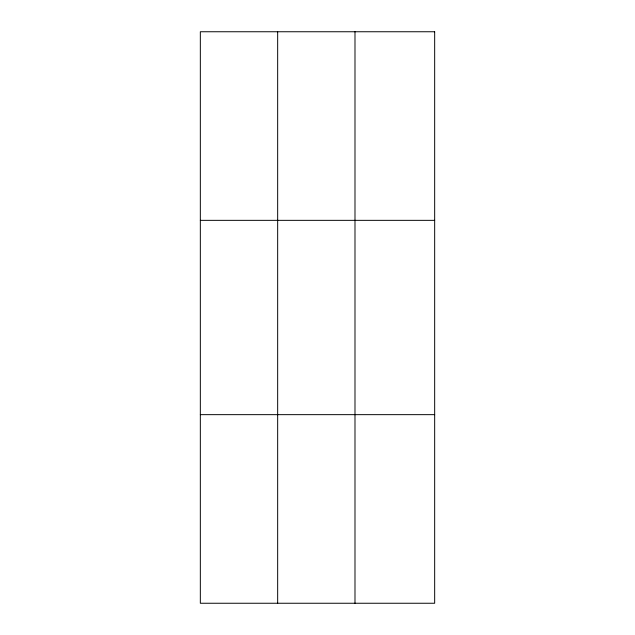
<?xml version="1.0" encoding="UTF-8"?>
<svg xmlns="http://www.w3.org/2000/svg" width="635" height="635" viewBox="0 0 635 635"><rect width="100%" height="100%" fill="white"/><g stroke="black" fill="none" stroke-linecap="round" stroke-linejoin="round"><path stroke-width="0.95" d="M277.662 603.25L277.662 31.75M354.989 603.25L354.989 31.75M200.335 220.345L434.665 220.345M200.335 414.655L434.665 414.655M434.665 31.75L434.665 603.25L200.335 603.25L200.335 31.75L434.665 31.75"/></g></svg>
